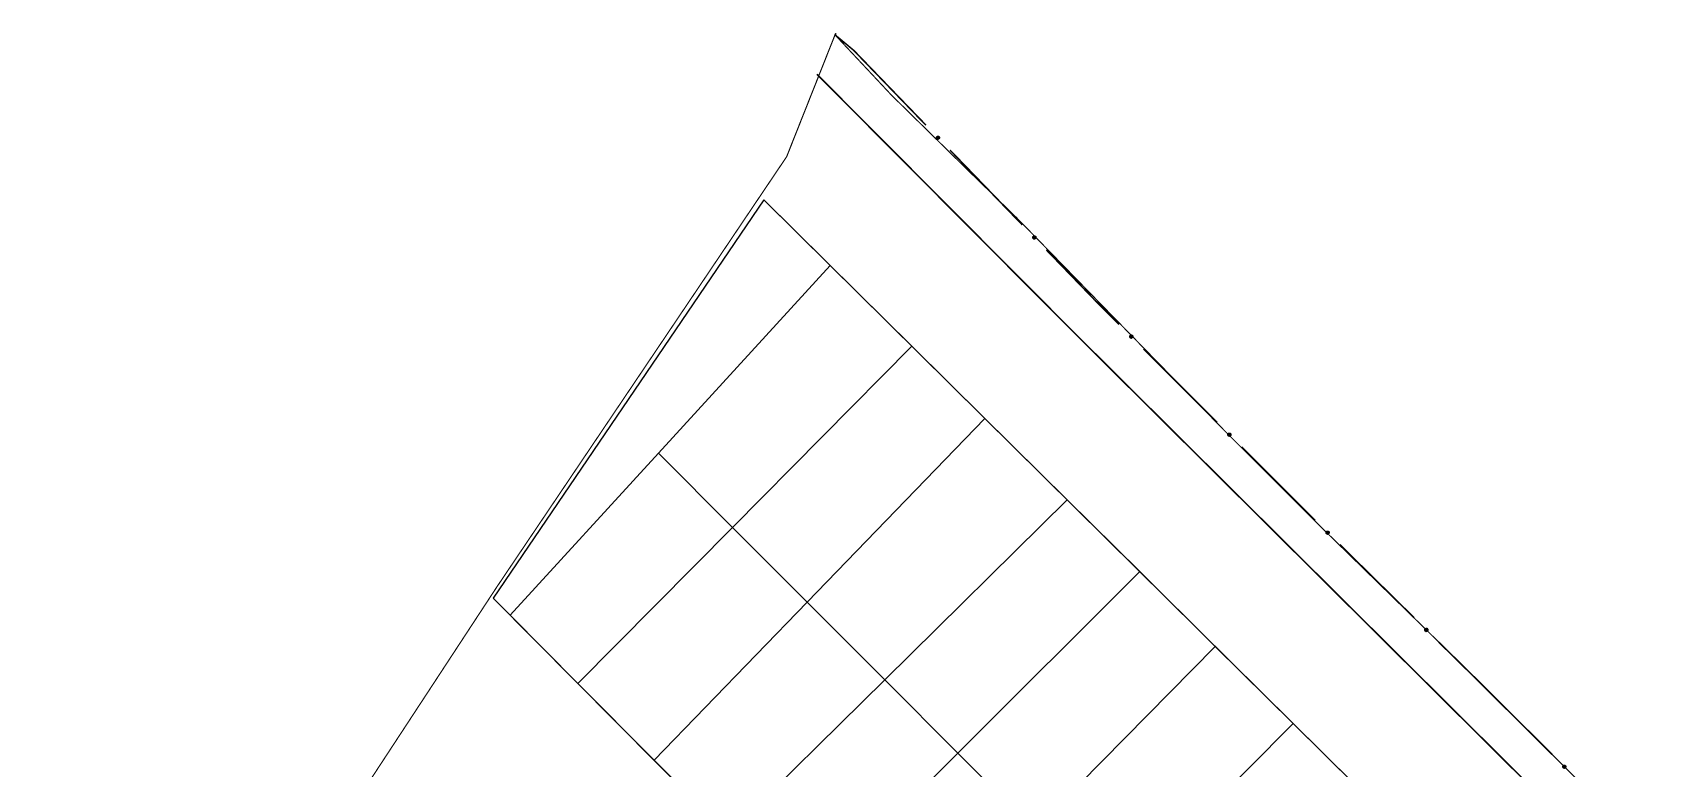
# Model space of a CAD drawing. Extents: x 205150 to 206910, y 4858726 to 4860849.
# Drawn here: x 205629.7 to 205817.3, y 4860764.2 to 4860849.1 of the extents above; entities that cross this region are included whole.
import ezdxf

# ---------------------------------------------------------------- set-up
doc = ezdxf.new("R2010")
doc.units = 0
doc.header["$LTSCALE"] = 1.5
doc.header["$MEASUREMENT"] = 0
for name, color, linetype in [('CD-MALHA-LOTES', 7, 'CONTINUOUS'), ('LM-LIM-SETOR-FISCAL', 7, 'CONTINUOUS'), ('RU-QUADRAS', 6, 'CONTINUOUS'), ('SV-EIXO-ROD-ESTR', 7, 'CONTINUOUS'), ('SV-EIXO-RUA-N-PAV', 6, 'CONTINUOUS'), ('SV-EIXO-RUA-PAV', 20, 'CONTINUOUS'), ('SV-EST-MUNIC-PAV', 20, 'CONTINUOUS')]:
    doc.layers.add(name, color=color, linetype=linetype)
doc.linetypes.add('Limite', pattern='A,20,-3,[130,ltypeshp.shx,S=6.35,R=0,X=0,Y=0],-3,20', length=46)

msp = doc.modelspace()

# ---------------------------------------------------------------- linework, layer by layer
at = {"layer": 'CD-MALHA-LOTES'}
for points in [[(205721.72, 4860822.22), (205714.06, 4860829.8), (205682.85, 4860783.82), (205684.79, 4860781.86)], [(205701.89, 4860800.55), (205721.72, 4860822.22)], [(205731.12, 4860812.91), (205721.72, 4860822.22)], [(205710.43, 4860791.99), (205731.12, 4860812.91)], [(205739.57, 4860804.55), (205731.12, 4860812.91)], [(205719.05, 4860783.36), (205739.57, 4860804.55)], [(205749.05, 4860795.16), (205739.57, 4860804.55)], [(205684.79, 4860781.86), (205701.89, 4860800.55)], [(205710.43, 4860791.99), (205701.89, 4860800.55)], [(205728, 4860774.39), (205749.05, 4860795.16)], [(205757.42, 4860786.88), (205749.05, 4860795.16)], [(205692.6, 4860773.98), (205710.43, 4860791.99)], [(205719.05, 4860783.36), (205710.43, 4860791.99)], [(205736.45, 4860765.92), (205757.42, 4860786.88)], [(205766.14, 4860778.25), (205757.42, 4860786.88)], [(205701.39, 4860765.11), (205719.05, 4860783.36)], [(205728, 4860774.39), (205719.05, 4860783.36)], [(205684.79, 4860781.86), (205692.6, 4860773.98)], [(205745.29, 4860757.07), (205766.14, 4860778.25)], [(205775.13, 4860769.35), (205766.14, 4860778.25)], [(205692.6, 4860773.98), (205701.39, 4860765.11)], [(205709.9, 4860756.53), (205728, 4860774.39)], [(205736.45, 4860765.92), (205728, 4860774.39)], [(205754.14, 4860748.2), (205775.13, 4860769.35)], [(205782.44, 4860762.12), (205775.13, 4860769.35)], [(205701.39, 4860765.11), (205709.9, 4860756.53)], [(205718.43, 4860747.92), (205736.45, 4860765.92)], [(205745.29, 4860757.07), (205736.45, 4860765.92)]]:
    msp.add_lwpolyline(points, dxfattribs=at)
at = {"layer": 'LM-LIM-SETOR-FISCAL', "linetype": 'Limite', "ltscale": 0.1, "const_width": 0.13, "flags": 128}
msp.add_lwpolyline([(205319.29, 4860270.52), (205308.71, 4860256.67), (205305.78, 4860258.84), (205287.54, 4860237.69), (205276.64, 4860225.85), (205246.75, 4860195.21), (205217.93, 4860166.62), (205205.07, 4860154.22), (205154.16, 4860103.62), (205198.33, 4860053.28), (205217.33, 4860073.87), (205228.31, 4860086.13), (205238.29, 4860095.9), (205249.21, 4860104.33), (205257.45, 4860109.18), (205264.02, 4860112.21), (205279.18, 4860117.77), (205286.26, 4860119.79), (205298.64, 4860121.61), (205309.27, 4860122.88), (205318.87, 4860123.38), (205330.48, 4860123.39), (205348.91, 4860120.43), (205359.29, 4860117.56), (205368.87, 4860113.52), (205387.79, 4860104.36), (205416.55, 4860084.92), (205427.35, 4860072.78), (205437.08, 4860059.62), (205479.77, 4859996.22), (205490.09, 4859981.19), (205507.28, 4859955.95), (205301.82, 4859758.53), (205304.27, 4859754.35), (205308.51, 4859743.48), (205314.17, 4859730.07), (205319.34, 4859714.73), (205318.69, 4859702.13), (205317.26, 4859690.64), (205315.74, 4859682.13), (205314.47, 4859670.89), (205312.89, 4859663.45), (205309.4, 4859652.21), (205307.5, 4859644.78), (205307.82, 4859635.75), (205310.04, 4859627.84), (205314.31, 4859618.34), (205319.85, 4859606.63), (205326.97, 4859596.97), (205332.19, 4859589.73), (205339.8, 4859581.22), (205346.76, 4859572.51), (205354, 4859559.81), (205353.39, 4859552.98), (205353.27, 4859547.01), (205355.22, 4859540.43), (205360.95, 4859533.08), (205371.88, 4859519.43), (205377.63, 4859512.44), (205385.79, 4859503.96), (205396.46, 4859500.67), (205404.7, 4859492.02), (205412.93, 4859478.57), (205420.22, 4859461.9), (205423.63, 4859449.31), (205425.2, 4859433.83), (205427.41, 4859417.81), (205434.87, 4859380.22), (205437.8, 4859372.3), (205447.24, 4859361.81), (205453.54, 4859349.48), (205459.05, 4859329.54), (205466.92, 4859311.43), (205476.36, 4859294.25), (205487.12, 4859281.65), (205492.89, 4859272.47), (205496.57, 4859259.35), (205503.39, 4859250.69), (205510.74, 4859242.04), (205513.88, 4859233.64), (205518.87, 4859225.77), (205525.3, 4859218.82), (205532.12, 4859213.83), (205535.79, 4859207.8), (205538.94, 4859201.5), (205542.88, 4859195.99), (205547.34, 4859189.96), (205548.12, 4859187.59), (205557.31, 4859181.03), (205563.87, 4859170.28), (205572.52, 4859159), (205575.67, 4859152.83), (205573.49, 4859146.26), (205574.41, 4859107.72), (205574.1, 4859102.45), (205570.43, 4859091.7), (205564.13, 4859081.46), (205558.88, 4859071.49), (205553.9, 4859063.1), (205553.9, 4859053.65), (205550.78, 4858995.23), (205582.12, 4858999.84), (205643.48, 4859000.72), (205662.02, 4859003.54), (205723.44, 4859017.98), (205780.86, 4859021.75), (205796.46, 4859023.04), (205822.25, 4859018.37), (205884.61, 4859012.81), (205949.14, 4859010.7), (206010.04, 4859007.01), (206085.77, 4858991.23), (206142.93, 4858964.03), (206222.76, 4858955.8), (206247.48, 4858946.16), (206320.03, 4858923.22), (206357.59, 4858908.6), (206441.35, 4858853.88), (206472.45, 4858825.54), (206535.38, 4858773.37), (206582.46, 4858737.4), (206654.71, 4858791.02), (206678.45, 4858818.8), (206712.51, 4858857.69), (206744.07, 4858897.64), (206751.69, 4858909.49), (206759.23, 4858922.23), (206766.2, 4858935.79), (206774.68, 4858954.45), (206780.86, 4858969.77), (206787.32, 4858989.53), (206795.67, 4859017.91), (206801.34, 4859037.45), (206804.81, 4859048.55), (206810.21, 4859067.25), (206818.72, 4859096.7), (206836.07, 4859155.15), (206846.57, 4859191.69), (206849.26, 4859199.97), (206857.1, 4859228.87), (206879.44, 4859306.63), (206888.86, 4859339.28), (206892.9, 4859355.31), (206898.05, 4859377.14), (206902.33, 4859396.65), (206903.66, 4859403.73), (206904.19, 4859408.48), (206905.69, 4859418.05), (206906.56, 4859427.57), (206907.69, 4859436.73), (206908.51, 4859451.61), (206908.98, 4859469.92), (206908.88, 4859478.27), (206909.31, 4859486.41), (206909.8, 4859503.75), (206908.06, 4859522.53), (206905.79, 4859539.89), (206902.11, 4859560.26), (206898.96, 4859576.34), (206897.7, 4859582.09), (206890.37, 4859608.85), (206880.35, 4859645.11), (206869.65, 4859680.81), (206865.82, 4859696.97), (206853.5, 4859740.64), (206829.42, 4859824.64), (206821, 4859851.39), (206812.97, 4859883.79), (206808.11, 4859900.23), (206792.3, 4859957.48), (206787.8, 4859976.76), (206777.66, 4860010.06), (206765, 4860051.58), (206755.54, 4860085.7), (206750.68, 4860101.63), (206741.17, 4860125.56), (206733.16, 4860141.6), (206724.53, 4860155.76), (206720.58, 4860162.18), (206711.45, 4860176.18), (206701.64, 4860187.46), (206699.72, 4860189.66), (206688, 4860201.91), (206676.62, 4860211.53), (206661.73, 4860222.42), (206647.52, 4860230.3), (206635.25, 4860235.79), (206614.85, 4860243.29), (206606.14, 4860245.65), (206597.68, 4860248), (206583.47, 4860251.01), (206568.95, 4860253.89), (206555.52, 4860256.25), (206536.42, 4860258.75), (206515.07, 4860261.46), (206491.2, 4860264.62), (206461.18, 4860268.88), (206439.8, 4860271.78), (206410.63, 4860276.21), (206388.16, 4860279.36), (206368.66, 4860282.7), (206354.57, 4860286.28), (206341.8, 4860291.58), (206328.08, 4860297.72), (206312.52, 4860304.06), (206285.44, 4860316.18), (206266.75, 4860326.61), (206251.28, 4860335.83), (206233.37, 4860347.73), (206203.78, 4860369), (206190.98, 4860381.36), (206176.1, 4860393.77), (206148.73, 4860420.73), (206131.72, 4860438.15), (206119.93, 4860450.72), (206096.07, 4860474.64), (206079.22, 4860491.32), (206053.65, 4860516.64), (206024.02, 4860544.98), (206003.48, 4860565.32), (205982.61, 4860587.19), (205969.68, 4860601.5), (205947.41, 4860624.23), (205941.47, 4860630.27), (205933.71, 4860637.54), (205921.87, 4860648.63), (205904.16, 4860665.5), (205891.55, 4860678.66), (205883.32, 4860686.89), (205866.07, 4860704.91), (205856.37, 4860714.35), (205825.17, 4860745.55), (205813.99, 4860756.84), (205803.22, 4860767.55), (205796.49, 4860774.25), (205790.73, 4860779.92), (205778.11, 4860792.25), (205767.26, 4860803.09), (205754.34, 4860816.31), (205748.7, 4860822.1), (205743.2, 4860827.74), (205737.56, 4860833.24), (205728.8, 4860841.85), (205722.27, 4860848.82), (205716.69, 4860834.76), (205683.28, 4860785.15), (205648.13, 4860731.52), (205621.03, 4860690.19), (205590.06, 4860643.83), (205580.55, 4860630.3), (205567.6, 4860611.82), (205565.6, 4860608.82), (205469.79, 4860465.73), (205420.74, 4860392.29), (205335.67, 4860262.2), (205321.6, 4860273.55)], close=True, dxfattribs=at)
at = {"layer": 'RU-QUADRAS'}
msp.add_lwpolyline([(205714.06, 4860829.8), (205682.85, 4860783.82), (205739.62, 4860726.54), (205796.49, 4860669.9), (205819.32, 4860646.24), (205859.61, 4860684.65), (205796.49, 4860748.21)], close=True, dxfattribs=at)
at = {"layer": 'SV-EIXO-ROD-ESTR', "const_width": 0.18, "flags": 128}
for points in [[(205724.43, 4860847.03), (205732.76, 4860838.4)], [(205735.54, 4860835.52), (205743.88, 4860826.89)], [(205746.65, 4860824.01), (205752.21, 4860818.25)], [(205752.21, 4860818.25), (205755.04, 4860815.42)], [(205752.21, 4860818.25), (205752.21, 4860818.25)], [(205757.87, 4860812.59), (205766.35, 4860804.11)], [(205769.18, 4860801.28), (205776.96, 4860793.5)], [(205776.96, 4860793.5), (205777.41, 4860793.06)], [(205777.41, 4860793.06), (205777.67, 4860792.8)], [(205780.52, 4860789.99), (205789.07, 4860781.57)], [(205791.91, 4860778.76), (205796.19, 4860774.55)], [(205796.19, 4860774.55), (205796.49, 4860774.25)], [(205796.49, 4860774.25), (205805, 4860765.79)]]:
    msp.add_lwpolyline(points, dxfattribs=at)
at = {"layer": 'SV-EIXO-ROD-ESTR', "flags": 128}
for points in [[(205734.13, 4860837.14), (205734.18, 4860837.14), (205734.22, 4860837.13), (205734.26, 4860837.11), (205734.28, 4860837.08), (205734.3, 4860837.06), (205734.32, 4860837.03), (205734.33, 4860836.99), (205734.33, 4860836.94), (205734.32, 4860836.89), (205734.3, 4860836.86), (205734.28, 4860836.83), (205734.25, 4860836.81), (205734.22, 4860836.8), (205734.18, 4860836.79), (205734.13, 4860836.79), (205734.09, 4860836.8), (205734.05, 4860836.82), (205734.03, 4860836.84), (205734, 4860836.87), (205733.99, 4860836.9), (205733.98, 4860836.94), (205733.98, 4860836.99), (205733.99, 4860837.03), (205734.01, 4860837.06), (205734.03, 4860837.09), (205734.06, 4860837.11), (205734.09, 4860837.13), (205734.13, 4860837.14)], [(205745.25, 4860825.63), (205745.29, 4860825.63), (205745.34, 4860825.62), (205745.37, 4860825.6), (205745.39, 4860825.57), (205745.42, 4860825.55), (205745.43, 4860825.51), (205745.44, 4860825.47), (205745.44, 4860825.42), (205745.43, 4860825.38), (205745.41, 4860825.35), (205745.39, 4860825.32), (205745.36, 4860825.3), (205745.33, 4860825.28), (205745.29, 4860825.27), (205745.24, 4860825.28), (205745.2, 4860825.29), (205745.17, 4860825.3), (205745.14, 4860825.33), (205745.12, 4860825.36), (205745.1, 4860825.39), (205745.09, 4860825.43), (205745.09, 4860825.48), (205745.1, 4860825.52), (205745.12, 4860825.55), (205745.14, 4860825.58), (205745.17, 4860825.6), (205745.2, 4860825.62), (205745.25, 4860825.63)], [(205756.43, 4860814.19), (205756.48, 4860814.19), (205756.52, 4860814.18), (205756.55, 4860814.16), (205756.58, 4860814.14), (205756.6, 4860814.11), (205756.62, 4860814.08), (205756.63, 4860814.04), (205756.63, 4860813.99), (205756.62, 4860813.95), (205756.6, 4860813.91), (205756.58, 4860813.89), (205756.55, 4860813.86), (205756.52, 4860813.85), (205756.48, 4860813.84), (205756.43, 4860813.84), (205756.39, 4860813.85), (205756.36, 4860813.87), (205756.33, 4860813.89), (205756.31, 4860813.92), (205756.29, 4860813.95), (205756.28, 4860813.99), (205756.28, 4860814.04), (205756.29, 4860814.08), (205756.31, 4860814.11), (205756.33, 4860814.14), (205756.36, 4860814.16), (205756.39, 4860814.18), (205756.43, 4860814.19)], [(205767.74, 4860802.87), (205767.79, 4860802.87), (205767.83, 4860802.87), (205767.87, 4860802.85), (205767.89, 4860802.82), (205767.92, 4860802.8), (205767.93, 4860802.77), (205767.94, 4860802.73), (205767.94, 4860802.68), (205767.93, 4860802.63), (205767.92, 4860802.6), (205767.89, 4860802.57), (205767.87, 4860802.55), (205767.83, 4860802.53), (205767.79, 4860802.52), (205767.74, 4860802.52), (205767.7, 4860802.53), (205767.67, 4860802.55), (205767.64, 4860802.58), (205767.62, 4860802.6), (205767.6, 4860802.63), (205767.59, 4860802.68), (205767.59, 4860802.72), (205767.6, 4860802.77), (205767.62, 4860802.8), (205767.64, 4860802.82), (205767.67, 4860802.85), (205767.7, 4860802.87), (205767.74, 4860802.87)], [(205779.07, 4860791.57), (205779.12, 4860791.57), (205779.16, 4860791.56), (205779.19, 4860791.55), (205779.22, 4860791.52), (205779.24, 4860791.5), (205779.26, 4860791.46), (205779.27, 4860791.43), (205779.27, 4860791.38), (205779.26, 4860791.33), (205779.24, 4860791.3), (205779.22, 4860791.27), (205779.19, 4860791.25), (205779.16, 4860791.23), (205779.12, 4860791.22), (205779.07, 4860791.22), (205779.03, 4860791.23), (205779, 4860791.25), (205778.97, 4860791.27), (205778.95, 4860791.3), (205778.93, 4860791.33), (205778.92, 4860791.37), (205778.92, 4860791.42), (205778.93, 4860791.46), (205778.95, 4860791.49), (205778.97, 4860791.52), (205778.99, 4860791.54), (205779.03, 4860791.56), (205779.07, 4860791.57)], [(205790.46, 4860780.34), (205790.51, 4860780.34), (205790.56, 4860780.33), (205790.59, 4860780.32), (205790.61, 4860780.29), (205790.64, 4860780.27), (205790.65, 4860780.23), (205790.67, 4860780.19), (205790.67, 4860780.15), (205790.65, 4860780.1), (205790.64, 4860780.07), (205790.62, 4860780.04), (205790.59, 4860780.02), (205790.56, 4860780), (205790.52, 4860779.99), (205790.47, 4860779.99), (205790.42, 4860780), (205790.39, 4860780.02), (205790.37, 4860780.04), (205790.34, 4860780.07), (205790.33, 4860780.1), (205790.31, 4860780.14), (205790.32, 4860780.19), (205790.32, 4860780.23), (205790.34, 4860780.26), (205790.36, 4860780.29), (205790.39, 4860780.31), (205790.42, 4860780.33), (205790.46, 4860780.34)], [(205806.39, 4860764.55), (205806.44, 4860764.55), (205806.48, 4860764.55), (205806.51, 4860764.53), (205806.54, 4860764.5), (205806.56, 4860764.48), (205806.58, 4860764.44), (205806.59, 4860764.4), (205806.59, 4860764.36), (205806.58, 4860764.31), (205806.56, 4860764.28), (205806.54, 4860764.25), (205806.51, 4860764.23), (205806.48, 4860764.21), (205806.44, 4860764.2), (205806.39, 4860764.2), (205806.35, 4860764.21), (205806.32, 4860764.23), (205806.29, 4860764.25), (205806.27, 4860764.28), (205806.25, 4860764.31), (205806.24, 4860764.35), (205806.24, 4860764.4), (205806.25, 4860764.44), (205806.27, 4860764.48), (205806.29, 4860764.5), (205806.32, 4860764.53), (205806.35, 4860764.54), (205806.39, 4860764.55)]]:
    msp.add_lwpolyline(points, close=True, dxfattribs=at)
for points in [[(205733.98, 4860836.99), (205734.22, 4860836.8)], [(205733.98, 4860836.96), (205734.19, 4860836.79)], [(205733.98, 4860836.94), (205734.18, 4860836.79)], [(205733.99, 4860837.03), (205734.25, 4860836.81)], [(205733.99, 4860837.01), (205734.23, 4860836.81)], [(205733.99, 4860836.92), (205734.15, 4860836.79)], [(205733.99, 4860836.9), (205734.13, 4860836.79)], [(205734, 4860837.04), (205734.26, 4860836.83)], [(205734, 4860836.88), (205734.1, 4860836.8)], [(205734, 4860836.87), (205734.09, 4860836.8)], [(205734.01, 4860837.06), (205734.28, 4860836.83)], [(205734.02, 4860837.07), (205734.29, 4860836.85)], [(205734.03, 4860837.09), (205734.3, 4860836.86)], [(205734.05, 4860837.1), (205734.31, 4860836.88)], [(205734.06, 4860837.11), (205734.32, 4860836.89)], [(205734.08, 4860837.12), (205734.32, 4860836.92)], [(205734.09, 4860837.13), (205734.33, 4860836.94)], [(205734.11, 4860837.13), (205734.33, 4860836.96)], [(205734.13, 4860837.14), (205734.33, 4860836.99)], [(205734.16, 4860837.14), (205734.32, 4860837.01)], [(205734.18, 4860837.14), (205734.32, 4860837.03)], [(205734.21, 4860837.13), (205734.3, 4860837.05)], [(205734.22, 4860837.13), (205734.3, 4860837.06)], [(205745.09, 4860825.48), (205745.33, 4860825.28)], [(205745.09, 4860825.43), (205745.29, 4860825.27)], [(205745.1, 4860825.52), (205745.36, 4860825.3)], [(205745.1, 4860825.5), (205745.34, 4860825.3)], [(205745.1, 4860825.45), (205745.31, 4860825.28)], [(205745.1, 4860825.41), (205745.26, 4860825.28)], [(205745.1, 4860825.39), (205745.24, 4860825.28)], [(205745.11, 4860825.53), (205745.37, 4860825.31)], [(205745.11, 4860825.37), (205745.21, 4860825.29)], [(205745.12, 4860825.55), (205745.39, 4860825.32)], [(205745.12, 4860825.36), (205745.2, 4860825.29)], [(205745.13, 4860825.56), (205745.4, 4860825.33)], [(205745.14, 4860825.58), (205745.41, 4860825.35)], [(205745.16, 4860825.59), (205745.42, 4860825.37)], [(205745.17, 4860825.6), (205745.43, 4860825.38)], [(205745.19, 4860825.6), (205745.43, 4860825.41)], [(205745.2, 4860825.62), (205745.44, 4860825.42)], [(205745.22, 4860825.62), (205745.44, 4860825.45)], [(205745.25, 4860825.63), (205745.44, 4860825.47)], [(205745.27, 4860825.62), (205745.43, 4860825.5)], [(205745.29, 4860825.63), (205745.43, 4860825.51)], [(205745.32, 4860825.62), (205745.42, 4860825.54)], [(205745.34, 4860825.62), (205745.42, 4860825.55)], [(205756.28, 4860814.06), (205756.53, 4860813.86)], [(205756.28, 4860814.04), (205756.52, 4860813.85)], [(205756.28, 4860814.01), (205756.5, 4860813.84)], [(205756.28, 4860813.99), (205756.48, 4860813.84)], [(205756.29, 4860814.08), (205756.55, 4860813.86)], [(205756.29, 4860813.97), (205756.45, 4860813.84)], [(205756.29, 4860813.95), (205756.43, 4860813.84)], [(205756.3, 4860814.09), (205756.56, 4860813.88)], [(205756.3, 4860813.93), (205756.4, 4860813.85)], [(205756.31, 4860814.11), (205756.58, 4860813.89)], [(205756.31, 4860813.92), (205756.39, 4860813.85)], [(205756.32, 4860814.12), (205756.59, 4860813.9)], [(205756.33, 4860814.14), (205756.6, 4860813.91)], [(205756.35, 4860814.15), (205756.61, 4860813.94)], [(205756.36, 4860814.16), (205756.62, 4860813.95)], [(205756.38, 4860814.17), (205756.62, 4860813.97)], [(205756.39, 4860814.18), (205756.63, 4860813.99)], [(205756.41, 4860814.18), (205756.63, 4860814.02)], [(205756.43, 4860814.19), (205756.63, 4860814.04)], [(205756.46, 4860814.19), (205756.62, 4860814.06)], [(205756.48, 4860814.19), (205756.62, 4860814.08)], [(205756.5, 4860814.18), (205756.6, 4860814.1)], [(205756.52, 4860814.18), (205756.6, 4860814.11)], [(205767.59, 4860802.72), (205767.83, 4860802.53)], [(205767.59, 4860802.68), (205767.79, 4860802.52)], [(205767.6, 4860802.77), (205767.87, 4860802.55)], [(205767.6, 4860802.74), (205767.85, 4860802.55)], [(205767.6, 4860802.7), (205767.81, 4860802.53)], [(205767.6, 4860802.65), (205767.76, 4860802.53)], [(205767.6, 4860802.63), (205767.74, 4860802.52)], [(205767.61, 4860802.78), (205767.88, 4860802.56)], [(205767.61, 4860802.62), (205767.72, 4860802.53)], [(205767.62, 4860802.8), (205767.89, 4860802.57)], [(205767.62, 4860802.6), (205767.7, 4860802.53)], [(205767.63, 4860802.81), (205767.9, 4860802.59)], [(205767.64, 4860802.82), (205767.92, 4860802.6)], [(205767.66, 4860802.83), (205767.92, 4860802.62)], [(205767.67, 4860802.85), (205767.93, 4860802.63)], [(205767.69, 4860802.85), (205767.94, 4860802.66)], [(205767.7, 4860802.87), (205767.94, 4860802.68)], [(205767.72, 4860802.87), (205767.94, 4860802.7)], [(205767.74, 4860802.87), (205767.94, 4860802.73)], [(205767.77, 4860802.87), (205767.93, 4860802.75)], [(205767.79, 4860802.87), (205767.93, 4860802.77)], [(205767.82, 4860802.87), (205767.92, 4860802.79)], [(205767.83, 4860802.87), (205767.92, 4860802.8)], [(205778.92, 4860791.44), (205779.17, 4860791.24)], [(205778.92, 4860791.42), (205779.16, 4860791.23)], [(205778.92, 4860791.4), (205779.14, 4860791.23)], [(205778.92, 4860791.37), (205779.12, 4860791.22)], [(205778.93, 4860791.46), (205779.19, 4860791.25)], [(205778.93, 4860791.35), (205779.09, 4860791.23)], [(205778.93, 4860791.33), (205779.07, 4860791.22)], [(205778.94, 4860791.48), (205779.2, 4860791.26)], [(205778.94, 4860791.31), (205779.04, 4860791.23)], [(205778.95, 4860791.49), (205779.22, 4860791.27)], [(205778.95, 4860791.3), (205779.03, 4860791.23)], [(205778.96, 4860791.51), (205779.23, 4860791.29)], [(205778.97, 4860791.52), (205779.24, 4860791.3)], [(205778.99, 4860791.54), (205779.26, 4860791.33)], [(205778.99, 4860791.53), (205779.25, 4860791.32)], [(205779.01, 4860791.55), (205779.26, 4860791.36)], [(205779.03, 4860791.56), (205779.27, 4860791.38)], [(205779.05, 4860791.57), (205779.27, 4860791.4)], [(205779.07, 4860791.57), (205779.27, 4860791.43)], [(205779.09, 4860791.57), (205779.26, 4860791.45)], [(205779.12, 4860791.57), (205779.26, 4860791.46)], [(205779.14, 4860791.57), (205779.24, 4860791.49)], [(205779.16, 4860791.56), (205779.24, 4860791.5)], [(205790.31, 4860780.14), (205790.52, 4860779.99)], [(205790.32, 4860780.23), (205790.59, 4860780.02)], [(205790.32, 4860780.21), (205790.57, 4860780.01)], [(205790.32, 4860780.19), (205790.56, 4860780)], [(205790.32, 4860780.17), (205790.53, 4860780)], [(205790.33, 4860780.25), (205790.6, 4860780.03)], [(205790.33, 4860780.12), (205790.49, 4860780)], [(205790.33, 4860780.1), (205790.47, 4860779.99)], [(205790.34, 4860780.26), (205790.62, 4860780.04)], [(205790.34, 4860780.08), (205790.44, 4860780)], [(205790.34, 4860780.07), (205790.42, 4860780)], [(205790.35, 4860780.28), (205790.62, 4860780.06)], [(205790.36, 4860780.29), (205790.64, 4860780.07)], [(205790.38, 4860780.3), (205790.64, 4860780.09)], [(205790.39, 4860780.31), (205790.65, 4860780.1)], [(205790.41, 4860780.32), (205790.66, 4860780.13)], [(205790.42, 4860780.33), (205790.67, 4860780.15)], [(205790.44, 4860780.34), (205790.66, 4860780.17)], [(205790.46, 4860780.34), (205790.67, 4860780.19)], [(205790.49, 4860780.34), (205790.65, 4860780.22)], [(205790.51, 4860780.34), (205790.65, 4860780.23)], [(205790.54, 4860780.34), (205790.64, 4860780.26)], [(205790.56, 4860780.33), (205790.64, 4860780.27)], [(205806.26, 4860764.46), (205806.52, 4860764.24)], [(205806.27, 4860764.48), (205806.54, 4860764.25)], [(205806.28, 4860764.49), (205806.55, 4860764.27)], [(205806.29, 4860764.5), (205806.56, 4860764.28)], [(205806.31, 4860764.51), (205806.57, 4860764.3)], [(205806.32, 4860764.53), (205806.58, 4860764.31)], [(205806.33, 4860764.53), (205806.58, 4860764.34)], [(205806.35, 4860764.54), (205806.59, 4860764.36)], [(205806.37, 4860764.55), (205806.59, 4860764.38)], [(205806.39, 4860764.55), (205806.59, 4860764.4)], [(205806.42, 4860764.55), (205806.58, 4860764.43)], [(205806.44, 4860764.55), (205806.58, 4860764.44)], [(205806.46, 4860764.55), (205806.56, 4860764.47)], [(205806.48, 4860764.55), (205806.56, 4860764.48)], [(205806.24, 4860764.42), (205806.49, 4860764.23)], [(205806.24, 4860764.4), (205806.48, 4860764.21)], [(205806.24, 4860764.38), (205806.46, 4860764.21)], [(205806.24, 4860764.35), (205806.44, 4860764.2)], [(205806.25, 4860764.44), (205806.51, 4860764.23)], [(205806.25, 4860764.33), (205806.41, 4860764.21)], [(205806.25, 4860764.31), (205806.39, 4860764.2)], [(205806.26, 4860764.29), (205806.36, 4860764.21)], [(205806.27, 4860764.28), (205806.35, 4860764.21)]]:
    msp.add_lwpolyline(points, dxfattribs=at)
at = {"layer": 'SV-EIXO-RUA-N-PAV', "const_width": 0.18, "flags": 128}
msp.add_lwpolyline([(205722.39, 4860849), (205722.27, 4860848.82)], dxfattribs=at)
at = {"layer": 'SV-EIXO-RUA-PAV', "const_width": 0.18, "flags": 128}
for points in [[(205722.89, 4860848.31), (205722.27, 4860848.82)], [(205724.43, 4860847.03), (205722.89, 4860848.31)]]:
    msp.add_lwpolyline(points, dxfattribs=at)
at = {"layer": 'SV-EST-MUNIC-PAV', "const_width": 0.18, "flags": 128}
for points in [[(205796.49, 4860768.09), (205750.02, 4860814.29), (205720.18, 4860844.28)], [(205796.49, 4860768.09), (205821.97, 4860742.77), (205875.93, 4860688.13), (205905.8, 4860657.22), (205933, 4860630.27)]]:
    msp.add_lwpolyline(points, dxfattribs=at)

doc.saveas('drawing.dxf')
